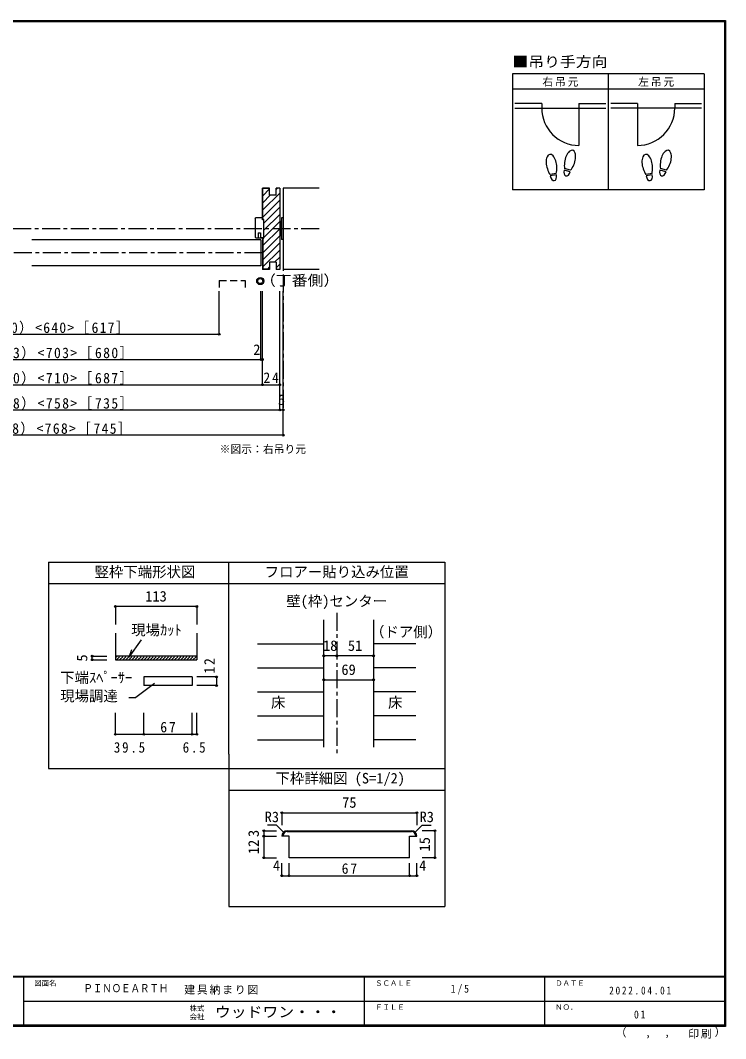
# Model space of a CAD drawing. Units: millimetres at full size, sheet at 1:5, with parts at other scales. Extents: x -973 to 977, y -718 to 696.
# Drawn here: x -3 to 977, y -718 to 696 of the extents above; entities that cross this region are included whole.
import ezdxf
from ezdxf.enums import TextEntityAlignment as Align

# ---------------------------------------------------------------- set-up
doc = ezdxf.new("R2010")
doc.units = ezdxf.units.MM
doc.header["$LTSCALE"] = 5
doc.header["$PDMODE"] = 32
doc.header["$PDSIZE"] = 2.5
for name, pattern in [('CHAIN1', [8, 5, -1, 1, -1]), ('DASHED1', [1.8, 1.2, -0.6]), ('DASHED2', [3, 2, -1])]:
    doc.linetypes.add(name, pattern=pattern)
for name, color, linetype in [('0-0_補助線', 7, 'Continuous'), ('0-1_通り芯', 4, 'CHAIN1'), ('0-3_仕上げ', 7, 'Continuous'), ('0-4_枠', 3, 'Continuous'), ('0-6_扉', 6, 'Continuous'), ('0-7_金物', 7, 'Continuous'), ('0-8_戸当', 3, 'Continuous'), ('0-A_文字', 3, 'Continuous'), ('0-B_寸法', 7, 'Continuous'), ('0-C_ハッチ', 4, 'DASHED1'), ('1-4_枠', 7, 'Continuous'), ('F-0_補助線', 7, 'Continuous'), ('F-1_枠', 6, 'Continuous'), ('F-A_文字', 7, 'Continuous')]:
    doc.layers.add(name, color=color, linetype=linetype)
doc.styles.add('ＭＳ ゴシック', font='')
doc.styles.get('ＭＳ ゴシック').set_extended_font_data('MS Gothic')

# ---------------------------------------------------------------- blocks, each defined once
blk = doc.blocks.new('02')
at = {"layer": '0-0_補助線'}
for p, q in [((-4.998, -10.239), (-4.998, 14.761)), ((5.802, 17.761), (-3.198, 17.761)), ((6.802, 16.761), (6.802, -9.239)), ((-4.998, -10.239), (-0.698, -10.239)), ((2.702, -3.239), (2.702, -10.239)), ((5.802, -10.239), (2.702, -10.239)), ((5.002, -10.239), (4.402, -10.839))]:
    blk.add_line(p, q, dxfattribs=at)
for points in [[(-4.998, 14.761), (-3.198, 14.761), (-3.198, 17.761)], [(-3.469, -10.239), (-2.869, -10.839), (4.402, -10.839)], [(2.702, -3.239), (-0.698, -3.239), (-0.698, -10.239)]]:
    blk.add_lwpolyline(points, dxfattribs=at)
for centre, start, end in [((5.802, 16.761), 0, 90), ((5.802, -9.239), 270, 0)]:
    blk.add_arc(centre, 1, start, end, dxfattribs=at)

msp = doc.modelspace()

# ---------------------------------------------------------------- linework, layer by layer
at = {"layer": '0-0_補助線', "color": 3}
for p, q in [((333.506, 419.491), (333.506, 463)), ((343.506, 462.5), (334.006, 462.5)), ((334.006, 419.491), (334.006, 462.5)), ((357.506, 463), (352.506, 463)), ((352.506, 453), (352.506, 463)), ((357.506, 463), (357.506, 350)), ((335.507, 419.491), (333.506, 419.491)), ((335.507, 393.491), (335.507, 419.491)), ((333.506, 393.491), (335.507, 393.491)), ((333.506, 393.491), (333.506, 350)), ((334.006, 393.491), (334.006, 350.5)), ((352.506, 360), (352.506, 350)), ((343.506, 350), (333.506, 350)), ((343.506, 350.5), (334.006, 350.5)), ((357.506, 350), (352.506, 350)), ((242.307, -154.826), (242.307, -191.786))]:
    msp.add_line(p, q, dxfattribs=at)
at = {"layer": '0-0_補助線', "color": 4}
for p, q in [((334.006, 462.333), (334.173, 462.5)), ((334.006, 452.434), (343.506, 461.934)), ((334.006, 432.635), (357.506, 456.135)), ((334.006, 442.534), (344.472, 453)), ((352.506, 461.034), (354.472, 463)), ((334.006, 422.735), (357.506, 446.235)), ((335.507, 414.337), (357.506, 436.336)), ((335.507, 404.437), (357.506, 426.436)), ((335.507, 394.538), (357.506, 416.537)), ((334.006, 383.137), (357.506, 406.637)), ((334.006, 373.238), (357.506, 396.738)), ((334.006, 363.338), (357.506, 386.838)), ((334.006, 353.439), (357.506, 376.939)), ((350.467, 360), (357.506, 367.039)), ((352.506, 352.14), (357.506, 357.14)), ((340.967, 350.5), (343.506, 353.039)), ((242.307, -117.894), (242.307, -142.894)), ((269.697, -215.695), (242.615, -215.695)), ((269.697, -215.695), (269.697, -227.695)), ((269.697, -227.695), (242.615, -227.695)), ((129.307, -295.343), (129.307, -265.335)), ((168.807, -295.343), (168.807, -265.335)), ((235.807, -295.343), (235.807, -265.335)), ((242.307, -295.343), (242.307, -265.335)), ((129.307, -295.343), (168.807, -295.343)), ((168.807, -295.343), (235.807, -295.343)), ((235.807, -295.343), (242.307, -295.343))]:
    msp.add_line(p, q, dxfattribs=at)
at = {"layer": '0-0_補助線'}
for p, q in [((362.506, 463), (362.506, 350)), ((358.006, 415.5), (357.506, 415.5)), ((358.006, 416.5), (358.006, 396.5)), ((360.006, 416.5), (358.006, 416.5)), ((362.506, 421.5), (360.006, 421.5)), ((360.006, 421.5), (360.006, 391.5)), ((362.506, 421.5), (362.506, 391.5)), ((358.006, 397.5), (357.506, 397.5)), ((360.006, 396.5), (358.006, 396.5)), ((362.506, 391.5), (360.006, 391.5)), ((183.462, -224.9), (157.662, -244.25)), ((168.807, -215.695), (168.807, -227.695)), ((235.807, -215.695), (168.807, -215.695)), ((235.807, -215.695), (235.807, -227.695)), ((235.807, -227.695), (168.807, -227.695)), ((147.817, -244.25), (157.662, -244.25))]:
    msp.add_line(p, q, dxfattribs=at)
at = {"layer": '0-0_補助線', "color": 6}
msp.add_line((331.506, 391), (331.506, 355), dxfattribs=at)
at = {"layer": '0-0_補助線', "color": 3}
for points in [[(352.506, 453), (343.506, 453), (343.506, 463), (333.506, 463)], [(352.506, 360), (343.506, 360), (343.506, 350)], [(129.307, -154.826), (129.307, -191.786), (242.307, -191.786)]]:
    msp.add_lwpolyline(points, dxfattribs=at)
at = {"layer": '0-0_補助線', "color": 4}
msp.add_lwpolyline([(242.307, -117.894), (129.307, -117.894), (129.307, -142.894)], dxfattribs=at)
at = {"layer": '0-0_補助線'}
for p in [(129.307, -117.894), (242.307, -117.894), (269.697, -215.695), (269.697, -227.695), (129.307, -295.343), (168.807, -295.343), (235.807, -295.343), (242.307, -295.343)]:
    msp.add_point(p, dxfattribs=at)
at = {"layer": '0-1_通り芯'}
for p, q in [((362.506, 463), (362.506, 155)), ((412.506, 406.5), (-409.2, 406.5)), ((333.506, 373), (-330.2, 373)), ((436.653, -126.5), (436.653, -323.007))]:
    msp.add_line(p, q, dxfattribs=at)
at = {"layer": '0-3_仕上げ'}
for p, q in [((412.506, 463), (362.506, 463)), ((412.506, 350), (362.506, 350))]:
    msp.add_line(p, q, dxfattribs=at)
at = {"layer": '0-3_仕上げ', "color": 4}
for p, q in [((326.653, -169.801), (418.653, -169.801)), ((546.653, -169.801), (487.653, -169.801)), ((326.653, -203.103), (418.653, -203.103)), ((546.653, -203.103), (487.653, -203.103)), ((326.653, -236.404), (418.653, -236.404)), ((546.653, -236.404), (487.653, -236.404)), ((326.653, -269.706), (418.653, -269.706)), ((546.653, -269.706), (487.653, -269.706)), ((326.653, -303.007), (418.653, -303.007)), ((546.653, -303.007), (487.653, -303.007))]:
    msp.add_line(p, q, dxfattribs=at)
at = {"layer": '0-4_枠'}
for p, q in [((418.653, -313.007), (418.653, -136.5)), ((487.653, -136.5), (487.653, -313.007)), ((242.307, -186.786), (129.307, -186.786))]:
    msp.add_line(p, q, dxfattribs=at)
at = {"layer": '0-6_扉'}
for p, q in [((331.506, 391), (13.153, 391)), ((331.506, 355), (13.153, 355))]:
    msp.add_line(p, q, dxfattribs=at)
at = {"layer": '0-6_扉', "linetype": 'DASHED2'}
for p, q in [((273.512, 334.908), (273.512, 320)), ((273.512, 334.908), (309.512, 334.908)), ((309.512, 334.908), (309.512, 320))]:
    msp.add_line(p, q, dxfattribs=at)
at = {"layer": '0-7_金物'}
for radius in [5, 3.5]:
    msp.add_circle((330.555, 333.957), radius, dxfattribs=at)
at = {"layer": '0-8_戸当', "color": 2}
for p, q in [((721.239, 580.308), (684.139, 580.308)), ((721.239, 580.308), (721.239, 574.008)), ((773.039, 580.308), (810.139, 580.308)), ((773.039, 580.308), (773.039, 522.208)), ((854.239, 580.308), (817.139, 580.308)), ((854.239, 580.308), (854.239, 522.208)), ((906.039, 580.308), (943.139, 580.308)), ((906.039, 580.308), (906.039, 574.008)), ((684.139, 574.008), (810.139, 574.008)), ((943.139, 574.008), (817.139, 574.008))]:
    msp.add_line(p, q, dxfattribs=at)
at = {"layer": '0-8_戸当'}
for p, q in [((741.457, 483.378), (732.811, 481.853)), ((741.822, 481.31), (733.175, 479.785)), ((760.924, 485.706), (752.444, 487.978)), ((761.468, 487.735), (752.987, 490.007)), ((874.457, 483.378), (865.811, 481.853)), ((874.822, 481.31), (866.175, 479.785)), ((893.924, 485.706), (885.444, 487.978)), ((894.468, 487.735), (885.987, 490.007))]:
    msp.add_line(p, q, dxfattribs=at)
at = {"layer": '0-8_戸当', "color": 2}
for centre, start, end in [((773.039, 574.008), 180, 270), ((854.239, 574.008), 270, 0)]:
    msp.add_arc(centre, 51.8, start, end, dxfattribs=at)
at = {"layer": '0-8_戸当'}
for centre, major_axis, ratio, start_param, end_param in [((734.795, 495.877), (-2.445, 13.867), 0.5, 4.34059143, 8.22577918), ((760.713, 501.878), (3.644, 13.601), 0.5, 4.34059143, 8.22577918), ((867.795, 495.877), (-2.445, 13.867), 0.5, 4.34059143, 8.22577918), ((893.713, 501.878), (3.644, 13.601), 0.5, 4.34059143, 8.22577918), ((760.609, 501.489), (4.416, 16.48), 0.4, 1.85063327, 2.44287679), ((760.609, 501.489), (4.416, 16.48), 0.4, 3.84030852, 4.43255203), ((893.609, 501.489), (4.416, 16.48), 0.4, 1.85063327, 2.44287679), ((893.609, 501.489), (4.416, 16.48), 0.4, 3.84030852, 4.43255203), ((734.865, 495.481), (-2.963, 16.802), 0.4, 1.85063327, 2.44287679), ((737.498, 480.548), (-1.27, 7.205), 0.6, 1.57079633, 4.71238898), ((734.865, 495.481), (-2.963, 16.802), 0.4, 3.84030852, 4.43255203), ((756.684, 486.842), (1.894, 7.067), 0.6, 1.57079633, 4.71238898), ((867.865, 495.481), (-2.963, 16.802), 0.4, 1.85063327, 2.44287679), ((870.498, 480.548), (-1.27, 7.205), 0.6, 1.57079633, 4.71238898), ((867.865, 495.481), (-2.963, 16.802), 0.4, 3.84030852, 4.43255203), ((889.684, 486.842), (1.894, 7.067), 0.6, 1.57079633, 4.71238898)]:
    msp.add_ellipse(centre, major_axis=major_axis, ratio=ratio, start_param=start_param, end_param=end_param, dxfattribs=at)
at = {"layer": '0-A_文字'}
for p, q in [((680.639, 621.667), (680.639, 460.667)), ((946.639, 621.667), (680.639, 621.667)), ((813.639, 621.667), (813.639, 460.667)), ((680.639, 600.667), (946.639, 600.667)), ((36.653, -56.5), (586.653, -56.5)), ((36.653, -56.5), (36.653, -343.007)), ((286.653, -323.095), (286.653, -56.5)), ((586.653, -56.5), (586.653, -534.5)), ((586.653, -86.5), (36.653, -86.5)), ((286.653, -323.095), (286.653, -534.5)), ((36.653, -343.007), (286.653, -343.007)), ((286.653, -343.007), (586.653, -343.007)), ((286.653, -373.007), (586.653, -373.007)), ((286.653, -534.5), (586.653, -534.5))]:
    msp.add_line(p, q, dxfattribs=at)
at = {"layer": '0-A_文字', "color": 7}
for q in [(165.756, -164.173), (152.189, -177.818)]:
    msp.add_line((148.442, -188.125), q, dxfattribs=at)
at = {"layer": '0-A_文字'}
msp.add_lwpolyline([(946.639, 621.667), (946.639, 460.667), (680.639, 460.667)], dxfattribs=at)
at = {"layer": '0-B_寸法', "color": 4}
for p, q in [((273.512, 260), (273.512, 320)), ((331.506, 225), (331.506, 320)), ((333.506, 190), (333.506, 320)), ((357.506, 155), (357.506, 320)), ((362.506, 120), (362.506, 320)), ((-320.2, 260), (273.512, 260)), ((-330.2, 225), (333.506, 225)), ((-354.2, 190), (357.506, 190)), ((-359.2, 155), (362.506, 155)), ((362.506, 120), (-359.2, 120)), ((97.249, -186.786), (117.249, -186.786)), ((97.249, -191.786), (97.249, -186.786)), ((97.249, -191.786), (117.249, -191.786)), ((487.653, -186.452), (418.653, -186.452)), ((418.653, -219.753), (487.653, -219.753))]:
    msp.add_line(p, q, dxfattribs=at)
at = {"layer": '0-B_寸法'}
for p in [(273.512, 260), (331.506, 225), (333.506, 225), (333.506, 190), (357.506, 190), (357.506, 155), (362.506, 155), (362.506, 120), (97.249, -186.786), (97.249, -191.786), (418.653, -186.452), (436.653, -186.452), (487.653, -186.452), (418.653, -219.753), (487.653, -219.753)]:
    msp.add_point(p, dxfattribs=at)
at = {"layer": '0-C_ハッチ'}
for p, q in [((129.307, -189.233), (131.754, -186.786)), ((130.996, -191.786), (135.996, -186.786)), ((135.239, -191.786), (140.239, -186.786)), ((139.482, -191.786), (144.482, -186.786)), ((143.724, -191.786), (148.724, -186.786)), ((147.967, -191.786), (152.967, -186.786)), ((152.21, -191.786), (157.21, -186.786)), ((156.452, -191.786), (161.452, -186.786)), ((160.695, -191.786), (165.695, -186.786)), ((164.937, -191.786), (169.937, -186.786)), ((169.18, -191.786), (174.18, -186.786)), ((173.423, -191.786), (178.423, -186.786)), ((177.665, -191.786), (182.665, -186.786)), ((181.908, -191.786), (186.908, -186.786)), ((186.151, -191.786), (191.151, -186.786)), ((190.393, -191.786), (195.393, -186.786)), ((194.636, -191.786), (199.636, -186.786)), ((198.879, -191.786), (203.879, -186.786)), ((203.121, -191.786), (208.121, -186.786)), ((207.364, -191.786), (212.364, -186.786)), ((211.607, -191.786), (216.607, -186.786)), ((215.849, -191.786), (220.849, -186.786)), ((220.092, -191.786), (225.092, -186.786)), ((224.334, -191.786), (229.334, -186.786)), ((228.577, -191.786), (233.577, -186.786)), ((232.82, -191.786), (237.82, -186.786)), ((237.062, -191.786), (242.062, -186.786)), ((241.305, -191.786), (242.307, -190.785))]:
    msp.add_line(p, q, dxfattribs=at)
at = {"layer": '1-4_枠', "color": 4}
for p, q in [((360.415, -404.188), (360.415, -421.688)), ((360.415, -404.188), (547.915, -404.188)), ((547.915, -404.188), (547.915, -421.688)), ((352.915, -421.688), (340.415, -421.688)), ((362.612, -431.385), (352.915, -421.688)), ((545.719, -431.385), (555.415, -421.688)), ((555.415, -421.688), (567.915, -421.688)), ((335.415, -429.188), (352.915, -429.188)), ((335.415, -436.688), (352.915, -436.688)), ((572.915, -429.188), (555.202, -429.188)), ((572.915, -429.188), (572.915, -466.688)), ((360.415, -491.688), (360.415, -474.188)), ((370.415, -491.688), (370.415, -474.188)), ((537.915, -491.688), (537.915, -474.188)), ((547.915, -491.688), (547.915, -474.188)), ((572.915, -466.688), (555.202, -466.688)), ((360.415, -491.688), (547.915, -491.688))]:
    msp.add_line(p, q, dxfattribs=at)
at = {"layer": '1-4_枠', "color": 3}
for p, q in [((370.415, -436.688), (360.415, -436.688)), ((367.915, -429.188), (540.415, -429.188)), ((367.915, -430.438), (540.415, -430.438)), ((370.415, -466.688), (370.415, -436.688)), ((537.915, -436.688), (547.915, -436.688)), ((537.915, -466.688), (537.915, -436.688)), ((537.915, -466.688), (370.415, -466.688))]:
    msp.add_line(p, q, dxfattribs=at)
at = {"layer": '1-4_枠', "color": 4}
msp.add_lwpolyline([(335.415, -429.188), (335.415, -466.688), (352.915, -466.688)], dxfattribs=at)
at = {"layer": '1-4_枠', "color": 3}
for centre, radius, start, end in [((367.915, -436.688), 7.5, 90, 180), ((367.915, -436.688), 6.25, 90, 180), ((540.415, -436.688), 7.5, 0, 90), ((540.415, -436.688), 6.25, 0, 90)]:
    msp.add_arc(centre, radius, start, end, dxfattribs=at)
at = {"layer": '1-4_枠'}
for p in [(360.415, -404.188), (547.915, -404.188), (335.415, -429.188), (335.415, -436.688), (572.915, -429.188), (335.415, -466.688), (572.915, -466.688), (360.415, -491.688), (370.415, -491.688), (537.915, -491.688), (547.915, -491.688)]:
    msp.add_point(p, dxfattribs=at)
at = {"layer": 'F-1_枠'}
for p, q in [((-973.347, 695.833), (976.653, 695.833)), ((-973.347, 695), (976.653, 695)), ((-973.347, 694.167), (976.653, 694.167)), ((974.986, 695.833), (974.986, -700.833)), ((975.82, 695.833), (975.82, -700.833)), ((976.653, 695.833), (976.653, -700.833)), ((976.653, -631.667), (-973.347, -631.667)), ((976.653, -632.5), (-973.347, -632.5)), ((1.653, -632.5), (1.653, -699.167)), ((474.986, -632.5), (474.986, -699.167)), ((724.986, -632.5), (724.986, -699.167)), ((1.653, -665.833), (974.986, -665.834)), ((976.653, -699.167), (-973.347, -699.167)), ((976.653, -700), (-973.347, -700)), ((976.653, -700.833), (-973.347, -700.833))]:
    msp.add_line(p, q, dxfattribs=at)

# ---------------------------------------------------------------- block references
at = {"layer": '0-0_補助線', "xscale": -1}
msp.add_blockref('02', (330.309, 404.23), dxfattribs=at)

# ---------------------------------------------------------------- texts
at = {"layer": '0-0_補助線', "style": 'ＭＳ ゴシック'}
for s, p in [('113', (170.807, -115.394)), ('下端ｽﾍﾟｰｻｰ', (52.726, -228.298)), ('現場調達', (52.726, -253.893))]:
    msp.add_text(s, height=14.66, dxfattribs=at).set_placement(p, align=Align.BOTTOM_LEFT)
at = {"layer": '0-0_補助線', "insert": (267.197, -211.122), "char_height": 14.66, "attachment_point": 7, "rotation": 90, "style": 'ＭＳ ゴシック'}
msp.add_mtext('\\T1.27;\\W0.95;12', dxfattribs=at)
at = {"layer": '0-0_補助線', "char_height": 14.66, "attachment_point": 7, "style": 'ＭＳ ゴシック'}
for s, insert in [('\\T1.27;\\W0.95;67', (191.682, -292.843)), ('\\T1.28;\\W0.9;39.5', (127.182, -320.969)), ('\\T1.27;\\W0.9;6.5', (222.807, -320.969))]:
    msp.add_mtext(s, dxfattribs=dict(at, insert=insert))
at = {"layer": '0-A_文字', "color": 7, "style": 'ＭＳ ゴシック', "width": 1.1}
for s, p in [('■吊り手方向', (680.639, 626.667)), ('（丁番側）', (330.188, 323.105))]:
    msp.add_text(s, height=14.66, dxfattribs=at).set_placement(p, align=Align.BOTTOM_LEFT)
at = {"layer": '0-A_文字', "color": 7, "style": 'ＭＳ ゴシック'}
for s, height, p in [('※図示：右吊り元', 11, (274.044, 91.751)), ('竪枠下端形状図', 14.66, (100.367, -81.5)), ('フロアー貼り込み位置', 14.66, (336.653, -81.5)), ('壁(枠)センター', 14.66, (366.653, -122.091)), ('現場ｶｯﾄ', 14.66, (151.375, -162.147)), ('（ドア側）', 14.66, (482.944, -164.835)), ('床', 14.66, (345.403, -263.055)), ('床', 14.66, (507.903, -263.055)), ('下枠詳細図 (S=1/2)', 14.66, (351.653, -368.007))]:
    msp.add_text(s, height=height, dxfattribs=at).set_placement(p, align=Align.BOTTOM_LEFT)
at = {"layer": '0-A_文字', "color": 7, "char_height": 11, "attachment_point": 7, "style": 'ＭＳ ゴシック'}
for s, insert in [('\\T1.17;右吊元', (722.139, 603.667)), ('\\T1.17;左吊元', (855.139, 603.667))]:
    msp.add_mtext(s, dxfattribs=dict(at, insert=insert))
at = {"layer": '0-B_寸法', "style": 'ＭＳ ゴシック'}
for s, p in [('2', (320.756, 227)), ('5', (355.006, 157.5)), ('18', (417.653, -183.952)), ('51', (452.153, -183.952)), ('69', (443.153, -217.253))]:
    msp.add_text(s, height=14.66, dxfattribs=at).set_placement(p, align=Align.BOTTOM_LEFT)
msp.add_text('5', height=14.66, rotation=90, dxfattribs=at).set_placement((94.749, -194.38), align=Align.BOTTOM_LEFT)
at = {"layer": '0-B_寸法', "char_height": 14.66, "attachment_point": 7, "style": 'ＭＳ ゴシック'}
for s, insert in [('\\T1.18;\\W0.95;有効開口寸法＝730（660）<640>［617］', (-250.847, 260)), ('\\T1.2;\\W0.95;ＤＷ＝793（723）<703>［680］', (-160.847, 225)), ('\\T1.2;\\W0.95;枠内＝800（730）<710>［687］', (-160.847, 190)), ('\\T1.27;\\W0.95;24', (334.881, 192.5)), ('\\T1.2;\\W0.95;枠外＝848（778）<758>［735］', (-160.847, 155)), ('\\T1.19;\\W0.95;ＲＯＷ＝858（788）<768>［745］', (-183.347, 120))]:
    msp.add_mtext(s, dxfattribs=dict(at, insert=insert))
at = {"layer": '1-4_枠', "style": 'ＭＳ ゴシック'}
for s, p in [('75', (444.165, -401.688)), ('R3', (336.665, -421.688)), ('R3', (551.665, -421.688)), ('4', (348.128, -489.188)), ('4', (551.103, -489.188))]:
    msp.add_text(s, height=14.66, dxfattribs=at).set_placement(p, align=Align.BOTTOM_LEFT)
for s, p in [('3', (332.915, -437.938)), ('12', (332.915, -461.688)), ('15', (570.415, -457.938))]:
    msp.add_text(s, height=14.66, rotation=90, dxfattribs=at).set_placement(p, align=Align.BOTTOM_LEFT)
at = {"layer": '1-4_枠', "insert": (443.54, -489.188), "char_height": 14.66, "attachment_point": 7, "style": 'ＭＳ ゴシック'}
msp.add_mtext('\\T1.27;\\W0.95;67', dxfattribs=at)
at = {"layer": 'F-0_補助線', "style": 'ＭＳ ゴシック', "width": 0.85}
msp.add_text('ＰＩＮＯＥＡＲＴＨ', height=11, dxfattribs=at).set_placement((84.986, -656.667), align=Align.BOTTOM_LEFT)
at = {"layer": 'F-0_補助線', "insert": (224.986, -656.667), "char_height": 11, "attachment_point": 7, "style": 'ＭＳ ゴシック'}
msp.add_mtext('\\T1.17;建具納まり図', dxfattribs=at)
at = {"layer": 'F-A_文字', "style": 'ＭＳ ゴシック'}
for s, height, p in [('図面名', 7.331, (16.653, -646.667)), ('ＳＣＡＬＥ', 7.331, (489.986, -646.667)), ('ＤＡＴＥ', 7.331, (739.986, -646.667)), ('株式', 7.331, (232.486, -681.5)), ('ＦＩＬＥ', 7.331, (489.986, -680)), ('ＮＯ．', 7.331, (739.986, -680.001)), ('会社', 7.331, (232.486, -693.5)), ('（', 11, (823.992, -718.052)), ('）', 11, (961.387, -717.355)), (',', 11, (865.199, -718.052)), (',', 11, (891.686, -717.588))]:
    msp.add_text(s, height=height, dxfattribs=at).set_placement(p, align=Align.BOTTOM_LEFT)
at = {"layer": 'F-A_文字', "style": 'ＭＳ ゴシック', "width": 1.1}
msp.add_text('ウッドワン・・・', height=14.66, dxfattribs=at).set_placement((267.486, -692.5), align=Align.BOTTOM_LEFT)
at = {"layer": 'F-A_文字', "char_height": 11, "attachment_point": 7, "style": 'ＭＳ ゴシック'}
for s, insert in [('\\T1.38;\\W0.9;1/5', (594.986, -656.667)), ('\\T1.39;\\W0.85;2022.04.01', (814.986, -656.667)), ('\\T1.36;\\W0.9;01', (849.361, -690.001)), ('\\T1.17;印刷', (924.678, -717.82))]:
    msp.add_mtext(s, dxfattribs=dict(at, insert=insert))

doc.saveas('drawing.dxf')
